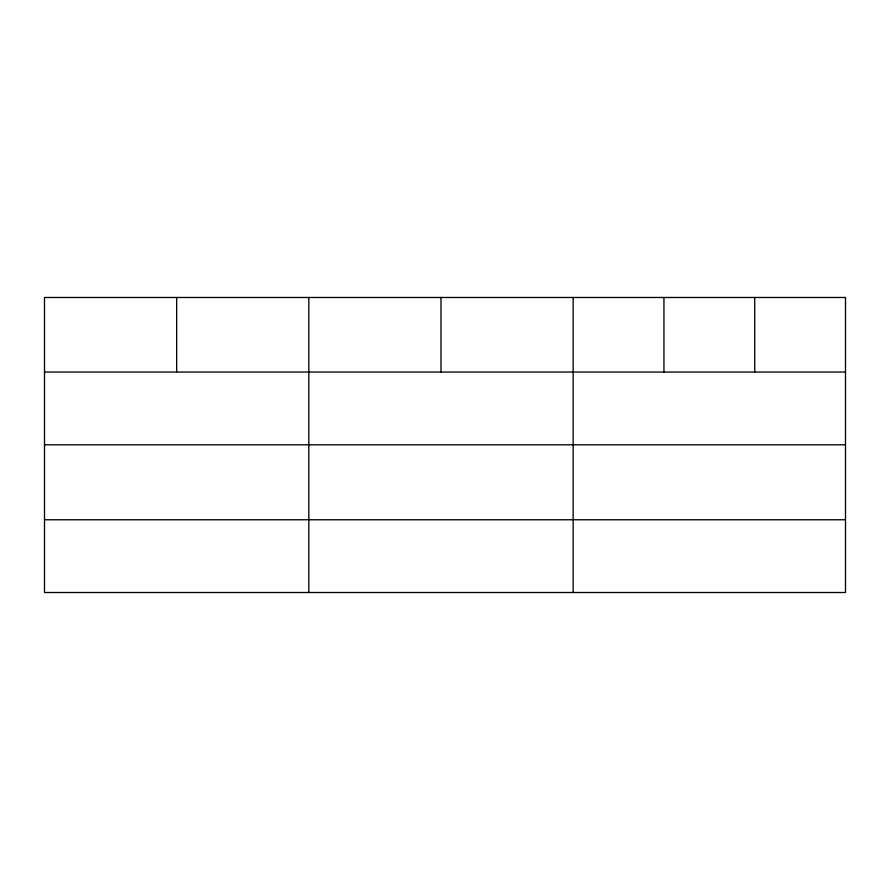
<?xml version="1.0" encoding="UTF-8"?>
<svg xmlns="http://www.w3.org/2000/svg" width="890" height="890" viewBox="0 0 890 890"><rect width="100%" height="100%" fill="white"/><g stroke="black" fill="none" stroke-linecap="round" stroke-linejoin="round"><path stroke-width="1.33" d="M44.5 372.042L845.5 372.042M44.5 444.8L845.5 444.8M44.5 519.76L845.5 519.76M754.72 297.482L754.72 372.042M663.94 297.482L663.94 372.042M573.16 297.482L573.16 592.518M440.995 297.482L440.995 372.042M308.83 297.482L308.83 592.518M176.665 297.482L176.665 372.042M845.5 297.482L44.5 297.482L44.5 592.518L845.5 592.518L845.5 297.482"/></g></svg>
